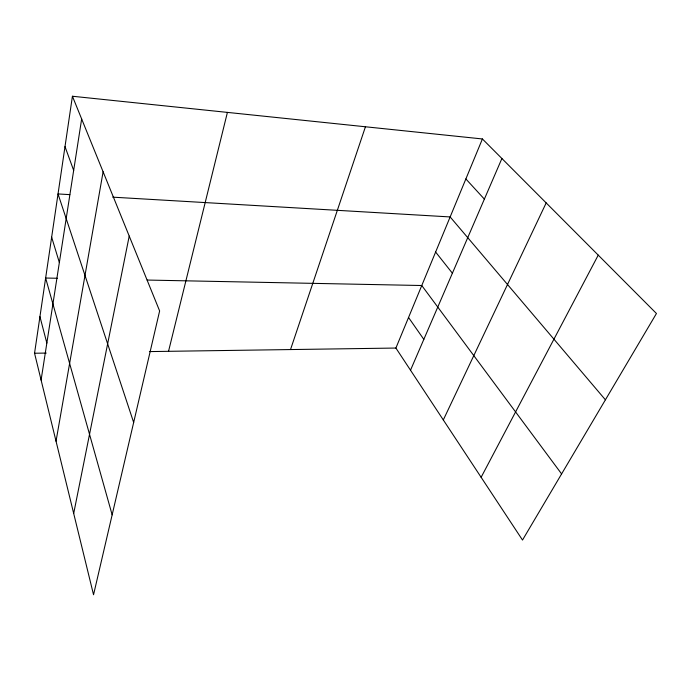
<?xml version="1.0" encoding="UTF-8"?>
<svg xmlns="http://www.w3.org/2000/svg" width="691" height="691" viewBox="0 0 691 691"><rect width="100%" height="100%" fill="white"/><g stroke="black" fill="none" stroke-linecap="round" stroke-linejoin="round"><path stroke-width="1.04" d="M72.425 96.248L159.63 310.941L93.544 594.752L34.55 353.239L72.425 96.248L482.413 138.96L656.45 313.498L522.508 540.051L395.9 348.048L482.413 138.96M41.097 380.05L81.659 118.964M56.031 441.195L103.106 171.774M73.687 513.465L129.217 236.072M168.535 351.313L227.408 112.391M290.522 349.56L365.444 126.773M410.514 370.212L501.899 158.507M443.302 419.947L546.184 202.912M481.126 477.308L598.242 255.126M34.55 353.239L46.245 353.075M149.386 351.589L395.9 348.048M57.353 278.266L45.632 278.032L112.149 514.83M147.148 280.054L421.769 285.521L561.602 473.931M69.826 194.637L58.027 193.946L133.657 422.46M112.728 197.16L450.152 216.939L605.411 399.821M465.872 178.952L484.374 199.12M435.624 252.042L452.389 273.213M408.545 317.489L423.825 339.376M65.006 146.63L73.669 170.392M51.652 237.194L59.357 262.537M39.94 316.659L46.841 343.073"/></g></svg>
